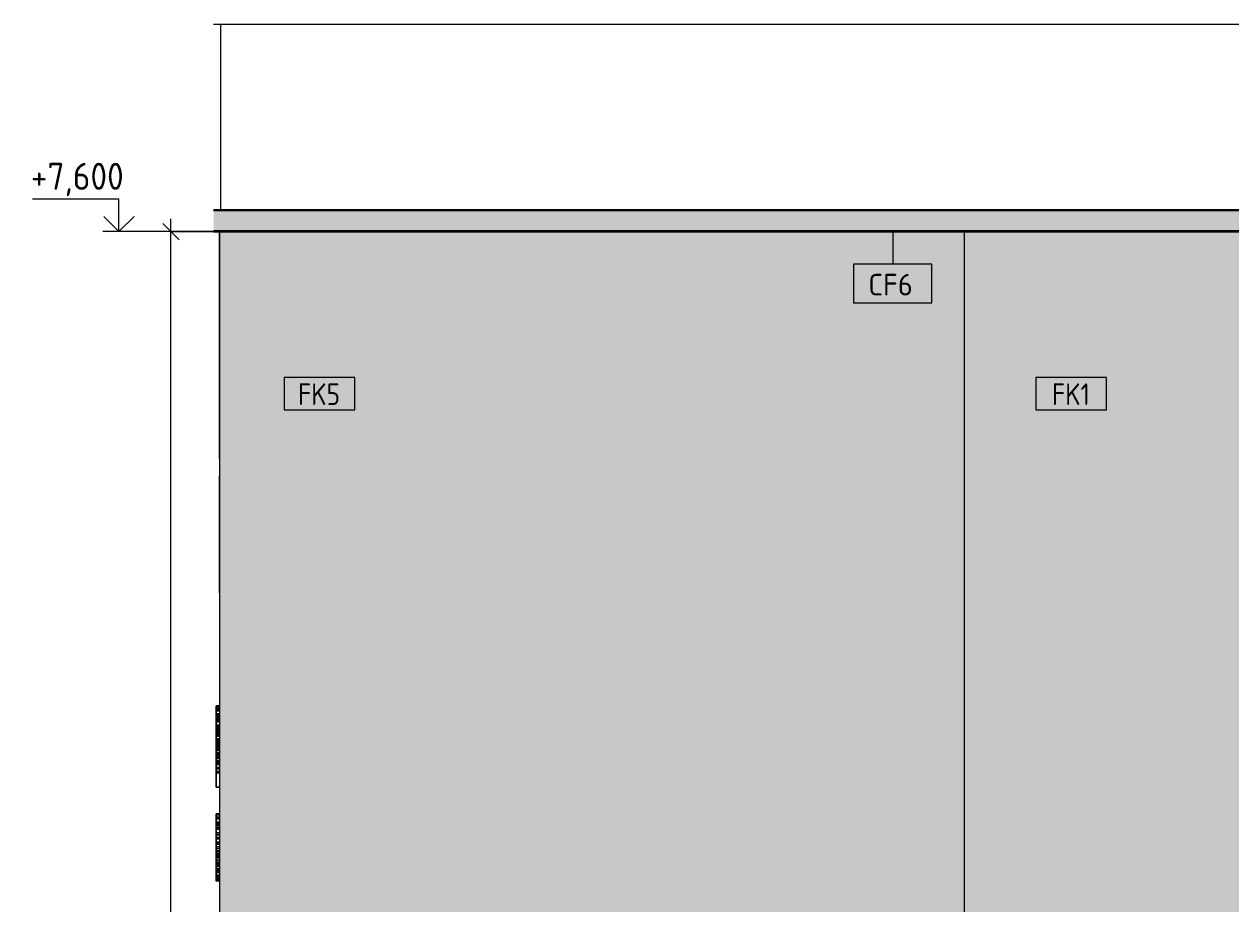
# Model space of a CAD drawing. Header units: millimetres. Extents: x 16345 to 138513, y -2470 to 23828.
# Drawn here: x 46776 to 49569, y 6043 to 8080 of the extents above; entities that cross this region are included whole.
import ezdxf

# ---------------------------------------------------------------- set-up
doc = ezdxf.new("R2010")
doc.units = ezdxf.units.MM
for name, color, linetype, lineweight in [('A-ANNO-DIMS', 7, 'Continuous', 9), ('A-ANNO-DIMS-25', 7, 'Continuous', 9), ('A-CLNG-IDEN', 7, 'Continuous', 9), ('A-FLOR', 7, 'Continuous', 9), ('A-WALL-IDEN', 7, 'Continuous', 9), ('A-WALL-PATT', 7, 'Continuous', 9), ('G-ANNO-DIMS', 7, 'Continuous', 9), ('G-ANNO-DIMS-1', 7, 'Continuous', 20), ('I-WALL', 7, 'Continuous', 9)]:
    doc.layers.add(name, color=color, linetype=linetype, lineweight=lineweight)
for name, color, linetype, lineweight, true_color in [('A-CLNG-1', 7, 'Continuous', 9, 0x787878), ('A-CLNG-FNSH-1', 7, 'Continuous', 30, 0x3c3c3c), ('I-FURN-10', 7, 'Continuous', 9, 0xe9e9e9), ('I-FURN-11', 7, 'Continuous', 9, 0xe0e0e0), ('I-FURN-12', 7, 'Continuous', 9, 0xfafafa), ('I-FURN-13', 7, 'Continuous', 9, 0xf8f8f8), ('I-FURN-14', 7, 'Continuous', 9, 0xf6f6f6), ('I-FURN-15', 7, 'Continuous', 9, 0xf3f3f3), ('I-FURN-16', 7, 'Continuous', 9, 0xefefef), ('I-FURN-2', 7, 'Continuous', 9, 0xc0c0c0), ('I-FURN-7', 7, 'Continuous', 9, 0xd3d3d3), ('I-FURN-8', 7, 'Continuous', 9, 0xfcfcfc), ('I-FURN-9', 7, 'Continuous', 9, 0xfbfbfb)]:
    doc.layers.add(name, color=color, linetype=linetype, lineweight=lineweight, true_color=true_color)
doc.styles.add('GOST Common_1', font='GOST_Common.ttf', dxfattribs={"height": 50})
doc.styles.add('GOST Common_2', font='GOST_Common.ttf', dxfattribs={"width": 0.9, "height": 50})
doc.styles.add('ISOCPEUR_1', font='isocpeur.ttf', dxfattribs={"width": 0.9, "height": 62.5})
doc.styles.add('ISOCPEUR_2', font='isocpeur.ttf', dxfattribs={"width": 0.9, "height": 50})
doc.dimstyles.new('ISO-2_0_0_9К_Средний_округл2', dxfattribs={"dimscale": 304.8, "dimtxt": 49.799059, "dimasz": 0.123031, "dimexe": 0.098425, "dimexo": 0, "dimgap": 0, "dimtad": 1, "dimdec": 0, "dimrnd": 10, "dimzin": 0, "dimdsep": 46, "dimtxsty": 'ISOCPEUR_2', "dimblk1": 'OBLIQUE', "dimblk2": 'OBLIQUE', "dimsah": 1, "dimcen": 0.09, "dimdle": 0.098425, "dimazin": 0, "dimtfac": 1, "dimtdec": 4, "dimtix": 1, "dimtmove": 0, "dimatfit": 3, "dimfxl": 1, "dimtvp": 1, "dimtolj": 1, "dimtzin": 0, "dimarcsym": 2})

# ---------------------------------------------------------------- blocks, each defined once
blk = doc.blocks.new('Надпись в вестибюле_2 - Надпись в вестибюле_2-32623903-Развертка 2_28-7')
at = {"layer": 'I-FURN-10'}
for p, q in [((-30940, 6469), (-30940, 6500.7)), ((-30940, 6500.7), (-30940, 6469)), ((-30931, 6500.7), (-30940, 6500.7)), ((-30931, 6500.7), (-30940, 6500.7)), ((-30940, 6469), (-30940, 6381.3)), ((-30940, 6381.3), (-30940, 6469)), ((-30940, 6350), (-30940, 6381.3)), ((-30940, 6381.3), (-30940, 6350)), ((-30931, 6381.3), (-30940, 6381.3)), ((-30940, 6347.6), (-30940, 6350)), ((-30940, 6350), (-30940, 6347.6)), ((-30931, 6350), (-30940, 6350)), ((-30931, 6350), (-30940, 6350)), ((-30931, 6347.6), (-30940, 6347.6)), ((-30940, 6231.8), (-30940, 6250.7)), ((-30940, 6250.7), (-30940, 6231.8)), ((-30931, 6250.7), (-30940, 6250.7)), ((-30931, 6250.7), (-30940, 6250.7)), ((-30940, 6231.8), (-30940, 6219)), ((-30940, 6219), (-30940, 6231.8)), ((-30940, 6184.8), (-30940, 6219)), ((-30940, 6219), (-30940, 6184.8)), ((-30940, 6219), (-30931, 6219)), ((-30940, 6184.8), (-30940, 6165.9)), ((-30940, 6165.9), (-30940, 6184.8)), ((-30940, 6100), (-30940, 6165.9)), ((-30940, 6165.9), (-30940, 6100)), ((-30940, 6100), (-30940, 6099.3)), ((-30940, 6100), (-30931, 6100)), ((-30931, 6100), (-30940, 6100)), ((-30940, 6099.2), (-30940, 6097.6))]:
    blk.add_line(p, q, dxfattribs=at)
at = {"layer": 'I-FURN-11'}
for p, q in [((-30940, 6503), (-30940, 6500.8)), ((-30931, 6500.8), (-30940, 6500.8)), ((-30940, 6500.7), (-30940, 6469)), ((-30940, 6469), (-30940, 6500.7)), ((-30940, 6500.7), (-30931, 6500.7)), ((-30931, 6500.7), (-30940, 6500.7)), ((-30940, 6350), (-30940, 6469)), ((-30940, 6469), (-30940, 6350)), ((-30931, 6469), (-30940, 6469)), ((-30940, 6347.6), (-30940, 6350)), ((-30940, 6350), (-30940, 6314.7)), ((-30931, 6350), (-30940, 6350)), ((-30931, 6350), (-30940, 6350)), ((-30931, 6347.6), (-30940, 6347.6)), ((-30940, 6314.7), (-30931, 6314.7)), ((-30940, 6250.7), (-30940, 6231.8)), ((-30940, 6231.8), (-30940, 6250.7)), ((-30931, 6250.7), (-30940, 6250.7)), ((-30931, 6250.7), (-30940, 6250.7)), ((-30940, 6184.8), (-30940, 6231.8)), ((-30940, 6231.8), (-30940, 6221.4)), ((-30940, 6221.4), (-30940, 6209.4)), ((-30931, 6221.4), (-30940, 6221.4)), ((-30940, 6209.4), (-30940, 6194.6)), ((-30931, 6209.4), (-30940, 6209.4)), ((-30940, 6194.6), (-30940, 6184.8)), ((-30931, 6194.6), (-30940, 6194.6)), ((-30940, 6165.9), (-30940, 6184.8)), ((-30940, 6184.8), (-30940, 6165.9)), ((-30940, 6100), (-30940, 6165.9)), ((-30940, 6165.9), (-30940, 6160.2)), ((-30940, 6160.2), (-30940, 6140.8)), ((-30931, 6160.2), (-30940, 6160.2)), ((-30940, 6140.8), (-30940, 6100)), ((-30931, 6140.8), (-30940, 6140.8)), ((-30940, 6099.3), (-30940, 6100)), ((-30940, 6100), (-30940, 6097.6)), ((-30931, 6100), (-30940, 6100)), ((-30931, 6100), (-30940, 6100)), ((-30931, 6099.3), (-30940, 6099.3)), ((-30940, 6097.6), (-30940, 6099.2)), ((-30931, 6097.6), (-30940, 6097.6))]:
    blk.add_line(p, q, dxfattribs=at)
at = {"layer": 'I-FURN-12'}
for p, q in [((-30940, 6469), (-30940, 6500.7)), ((-30940, 6500.7), (-30940, 6469)), ((-30931, 6500.7), (-30940, 6500.7)), ((-30931, 6500.7), (-30940, 6500.7)), ((-30940, 6469), (-30940, 6439.5)), ((-30940, 6439.5), (-30940, 6469)), ((-30940, 6420.6), (-30940, 6439.5)), ((-30940, 6439.5), (-30940, 6420.6)), ((-30940, 6420.6), (-30940, 6381.3)), ((-30940, 6381.3), (-30940, 6420.6)), ((-30940, 6368.8), (-30940, 6381.3)), ((-30940, 6381.3), (-30940, 6368.8)), ((-30940, 6350), (-30940, 6368.8)), ((-30940, 6368.8), (-30940, 6350)), ((-30940, 6368.8), (-30931, 6368.8)), ((-30931, 6368.8), (-30940, 6368.8)), ((-30931, 6350), (-30940, 6350)), ((-30931, 6350), (-30940, 6350)), ((-30940, 6250.7), (-30940, 6234.2)), ((-30940, 6234.2), (-30940, 6250.7)), ((-30931, 6250.7), (-30940, 6250.7)), ((-30931, 6250.7), (-30940, 6250.7)), ((-30940, 6231.8), (-30940, 6234.2)), ((-30940, 6234.2), (-30940, 6232.8)), ((-30940, 6232.8), (-30940, 6231.8)), ((-30931, 6232.8), (-30940, 6232.8)), ((-30940, 6227.2), (-30940, 6231.8)), ((-30940, 6231.8), (-30940, 6219)), ((-30940, 6219), (-30940, 6227.2)), ((-30931, 6227.2), (-30940, 6227.2)), ((-30940, 6184.8), (-30940, 6219)), ((-30940, 6219), (-30940, 6184.8)), ((-30931, 6219), (-30940, 6219)), ((-30940, 6184.8), (-30940, 6165.9)), ((-30940, 6165.9), (-30940, 6184.8)), ((-30940, 6131.3), (-30940, 6165.9)), ((-30940, 6165.9), (-30940, 6131.3)), ((-30940, 6126.8), (-30940, 6131.2)), ((-30940, 6131.2), (-30940, 6118.8)), ((-30940, 6118.8), (-30940, 6126.8)), ((-30931, 6126.8), (-30940, 6126.8)), ((-30940, 6116.5), (-30940, 6118.8)), ((-30940, 6118.8), (-30940, 6116.5)), ((-30940, 6111), (-30940, 6116.5)), ((-30940, 6116.5), (-30940, 6100)), ((-30940, 6100.9), (-30940, 6110.7)), ((-30931, 6110.7), (-30940, 6110.7)), ((-30940, 6100), (-30940, 6100.9)), ((-30931, 6100.9), (-30940, 6100.9)), ((-30940, 6100), (-30931, 6100))]:
    blk.add_line(p, q, dxfattribs=at)
at = {"layer": 'I-FURN-13'}
for p, q in [((-30940, 6500.7), (-30940, 6469)), ((-30940, 6469), (-30940, 6500.7)), ((-30931, 6500.7), (-30940, 6500.7)), ((-30931, 6500.7), (-30940, 6500.7)), ((-30940, 6469), (-30940, 6439.5)), ((-30940, 6439.5), (-30940, 6469)), ((-30940, 6439.5), (-30940, 6420.6)), ((-30940, 6420.6), (-30940, 6439.5)), ((-30940, 6420.6), (-30940, 6381.3)), ((-30940, 6381.3), (-30940, 6420.6)), ((-30940, 6381.3), (-30940, 6368.8)), ((-30940, 6368.8), (-30940, 6381.3)), ((-30940, 6350), (-30940, 6368.8)), ((-30940, 6368.8), (-30940, 6350)), ((-30931, 6368.8), (-30940, 6368.8)), ((-30931, 6368.8), (-30940, 6368.8)), ((-30940, 6350), (-30931, 6350)), ((-30931, 6350), (-30940, 6350)), ((-30940, 6234.2), (-30940, 6250.7)), ((-30940, 6250.7), (-30940, 6244)), ((-30931, 6250.7), (-30940, 6250.7)), ((-30940, 6244), (-30940, 6234.2)), ((-30931, 6244), (-30940, 6244)), ((-30940, 6232.2), (-30940, 6234.2)), ((-30940, 6234.2), (-30940, 6232.4)), ((-30931, 6234.2), (-30940, 6234.2)), ((-30940, 6232.4), (-30940, 6231.8)), ((-30931, 6232.4), (-30940, 6232.4)), ((-30940, 6231.8), (-30940, 6232.2)), ((-30931, 6232.2), (-30940, 6232.2)), ((-30940, 6231.8), (-30940, 6219)), ((-30940, 6219), (-30940, 6231.8)), ((-30940, 6184.8), (-30940, 6219)), ((-30940, 6219), (-30940, 6184.8)), ((-30940, 6165.9), (-30940, 6184.8)), ((-30940, 6184.8), (-30940, 6165.9)), ((-30940, 6131.3), (-30940, 6165.9)), ((-30940, 6165.9), (-30940, 6145.4)), ((-30940, 6145.4), (-30940, 6131.3)), ((-30940, 6145.4), (-30931, 6145.4)), ((-30940, 6118.8), (-30940, 6131.2)), ((-30940, 6131.2), (-30940, 6118.8)), ((-30940, 6116.5), (-30940, 6118.8)), ((-30940, 6118.8), (-30940, 6116.5)), ((-30940, 6100), (-30940, 6116.5)), ((-30940, 6116.5), (-30940, 6100)), ((-30931, 6100), (-30940, 6100)), ((-30931, 6100), (-30940, 6100))]:
    blk.add_line(p, q, dxfattribs=at)
at = {"layer": 'I-FURN-14'}
for p, q in [((-30940, 6500.7), (-30940, 6469)), ((-30940, 6469), (-30940, 6500.7)), ((-30931, 6500.7), (-30940, 6500.7)), ((-30931, 6500.7), (-30940, 6500.7)), ((-30940, 6439.5), (-30940, 6469)), ((-30940, 6469), (-30940, 6439.5)), ((-30940, 6439.5), (-30940, 6420.6)), ((-30940, 6420.6), (-30940, 6439.5)), ((-30940, 6381.3), (-30940, 6420.6)), ((-30940, 6420.6), (-30940, 6381.3)), ((-30940, 6381.3), (-30940, 6368.8)), ((-30940, 6368.8), (-30940, 6381.3)), ((-30940, 6350), (-30940, 6368.8)), ((-30940, 6368.8), (-30940, 6350)), ((-30931, 6350), (-30940, 6350)), ((-30931, 6350), (-30940, 6350)), ((-30940, 6250.1), (-30940, 6250.7)), ((-30940, 6250.7), (-30940, 6231.8)), ((-30931, 6250.7), (-30940, 6250.7)), ((-30940, 6241.3), (-30940, 6250.1)), ((-30931, 6250.1), (-30940, 6250.1)), ((-30940, 6231.8), (-30940, 6241.3)), ((-30931, 6241.3), (-30940, 6241.3)), ((-30940, 6219), (-30940, 6231.8)), ((-30940, 6231.8), (-30940, 6219)), ((-30940, 6184.8), (-30940, 6219)), ((-30940, 6219), (-30940, 6184.8)), ((-30940, 6165.9), (-30940, 6184.8)), ((-30940, 6184.8), (-30940, 6165.9)), ((-30940, 6155), (-30940, 6165.9)), ((-30940, 6165.9), (-30940, 6131.3)), ((-30940, 6131.3), (-30940, 6155)), ((-30931, 6155), (-30940, 6155)), ((-30940, 6118.8), (-30940, 6131.2)), ((-30940, 6131.2), (-30940, 6121.5)), ((-30940, 6121.5), (-30940, 6116.5)), ((-30931, 6121.5), (-30940, 6121.5)), ((-30940, 6116.5), (-30940, 6118.8)), ((-30931, 6118.8), (-30940, 6118.8)), ((-30940, 6100), (-30940, 6116.5)), ((-30940, 6116.5), (-30940, 6100)), ((-30931, 6116.5), (-30940, 6116.5)), ((-30931, 6100), (-30940, 6100)), ((-30931, 6100), (-30940, 6100))]:
    blk.add_line(p, q, dxfattribs=at)
at = {"layer": 'I-FURN-15'}
for p, q in [((-30940, 6469), (-30940, 6500.7)), ((-30940, 6500.7), (-30940, 6469)), ((-30931, 6500.7), (-30940, 6500.7)), ((-30931, 6500.7), (-30940, 6500.7)), ((-30940, 6469), (-30940, 6439.5)), ((-30940, 6439.5), (-30940, 6469)), ((-30940, 6420.6), (-30940, 6439.5)), ((-30940, 6439.5), (-30940, 6420.6)), ((-30940, 6439.5), (-30931, 6439.5)), ((-30931, 6439.5), (-30940, 6439.5)), ((-30940, 6381.3), (-30940, 6420.6)), ((-30940, 6420.6), (-30940, 6381.3)), ((-30931, 6420.6), (-30940, 6420.6)), ((-30931, 6420.6), (-30940, 6420.6)), ((-30940, 6350), (-30940, 6381.3)), ((-30940, 6381.3), (-30940, 6350)), ((-30931, 6350), (-30940, 6350)), ((-30931, 6350), (-30940, 6350)), ((-30940, 6250.7), (-30940, 6231.8)), ((-30940, 6231.8), (-30940, 6250.7)), ((-30931, 6250.7), (-30940, 6250.7)), ((-30931, 6250.7), (-30940, 6250.7)), ((-30940, 6219), (-30940, 6231.8)), ((-30940, 6231.8), (-30940, 6219)), ((-30931, 6231.8), (-30940, 6231.8)), ((-30931, 6231.8), (-30940, 6231.8)), ((-30940, 6184.8), (-30940, 6219)), ((-30940, 6219), (-30940, 6184.8)), ((-30940, 6165.9), (-30940, 6184.8)), ((-30940, 6184.8), (-30940, 6165.9)), ((-30940, 6131.3), (-30940, 6165.9)), ((-30940, 6165.9), (-30940, 6131.3)), ((-30940, 6120.7), (-30940, 6131.2)), ((-30940, 6131.2), (-30940, 6100)), ((-30940, 6111), (-30940, 6120.7)), ((-30931, 6120.7), (-30940, 6120.7)), ((-30940, 6103.7), (-30940, 6111)), ((-30931, 6111), (-30940, 6111)), ((-30940, 6100), (-30940, 6103.7)), ((-30931, 6103.7), (-30940, 6103.7)), ((-30931, 6100), (-30940, 6100))]:
    blk.add_line(p, q, dxfattribs=at)
at = {"layer": 'I-FURN-16'}
for p, q in [((-30940, 6500.7), (-30940, 6469)), ((-30940, 6469), (-30940, 6500.7)), ((-30931, 6500.7), (-30940, 6500.7)), ((-30931, 6500.7), (-30940, 6500.7)), ((-30940, 6381.3), (-30940, 6469)), ((-30940, 6469), (-30940, 6381.3)), ((-30940, 6350), (-30940, 6381.3)), ((-30940, 6381.3), (-30940, 6350)), ((-30940, 6350), (-30940, 6347.6)), ((-30931, 6350), (-30940, 6350)), ((-30931, 6350), (-30940, 6350)), ((-30940, 6231.8), (-30940, 6250.7)), ((-30940, 6250.7), (-30940, 6231.8)), ((-30931, 6250.7), (-30940, 6250.7)), ((-30931, 6250.7), (-30940, 6250.7)), ((-30940, 6219), (-30940, 6231.8)), ((-30940, 6231.8), (-30940, 6219)), ((-30940, 6219), (-30940, 6184.8)), ((-30940, 6184.8), (-30940, 6219)), ((-30940, 6165.9), (-30940, 6184.8)), ((-30940, 6184.8), (-30940, 6165.9)), ((-30940, 6165.9), (-30940, 6131.3)), ((-30940, 6131.3), (-30940, 6165.9)), ((-30931, 6131.3), (-30940, 6131.3)), ((-30940, 6100), (-30940, 6131.2)), ((-30940, 6131.2), (-30940, 6100)), ((-30931, 6100), (-30940, 6100)), ((-30931, 6100), (-30940, 6100))]:
    blk.add_line(p, q, dxfattribs=at)
at = {"layer": 'I-FURN-2'}
for p, q in [((-30940, 6500.7), (-30940, 6503)), ((-30931, 6503), (-30940, 6503)), ((-30940, 6481.8), (-30940, 6500.7)), ((-30931, 6500.7), (-30940, 6500.7)), ((-30940, 6437.1), (-30940, 6481.8)), ((-30940, 6481.8), (-30931, 6481.8)), ((-30940, 6418.3), (-30940, 6437.1)), ((-30931, 6437.1), (-30940, 6437.1)), ((-30940, 6368.8), (-30940, 6418.3)), ((-30931, 6418.3), (-30940, 6418.3)), ((-30940, 6350), (-30940, 6368.8)), ((-30931, 6368.8), (-30940, 6368.8)), ((-30940, 6314.7), (-30940, 6350)), ((-30931, 6350), (-30940, 6350)), ((-30931, 6314.7), (-30940, 6314.7)), ((-30940, 6250.7), (-30940, 6253)), ((-30931, 6253), (-30940, 6253)), ((-30940, 6100), (-30940, 6250.7)), ((-30931, 6250.7), (-30940, 6250.7)), ((-30940, 6099.2), (-30940, 6100)), ((-30931, 6100), (-30940, 6100)), ((-30940, 6097.6), (-30940, 6099.2)), ((-30931, 6099.2), (-30940, 6099.2)), ((-30931, 6097.6), (-30940, 6097.6))]:
    blk.add_line(p, q, dxfattribs=at)
at = {"layer": 'I-FURN-7'}
for p, q in [((-30940, 6500.7), (-30940, 6503)), ((-30940, 6503), (-30940, 6500.7)), ((-30931, 6503), (-30940, 6503)), ((-30940, 6350), (-30940, 6500.7)), ((-30940, 6500.7), (-30940, 6350)), ((-30931, 6500.7), (-30940, 6500.7)), ((-30931, 6500.7), (-30940, 6500.7)), ((-30931, 6481.8), (-30940, 6481.8)), ((-30931, 6437.1), (-30940, 6437.1)), ((-30931, 6418.3), (-30940, 6418.3)), ((-30931, 6368.8), (-30940, 6368.8)), ((-30940, 6314.7), (-30940, 6350)), ((-30940, 6350), (-30940, 6314.7)), ((-30931, 6350), (-30940, 6350)), ((-30931, 6350), (-30940, 6350)), ((-30931, 6314.7), (-30940, 6314.7)), ((-30931, 6314.7), (-30940, 6314.7)), ((-30940, 6253), (-30940, 6250.8)), ((-30931, 6250.8), (-30940, 6250.8)), ((-30940, 6231.8), (-30940, 6250.7)), ((-30931, 6250.7), (-30940, 6250.7)), ((-30940, 6250.7), (-30940, 6246.6)), ((-30931, 6250.7), (-30940, 6250.7)), ((-30940, 6246.6), (-30940, 6241)), ((-30940, 6246.6), (-30931, 6246.6)), ((-30940, 6241), (-30940, 6232.2)), ((-30931, 6241), (-30940, 6241)), ((-30940, 6232.2), (-30940, 6231.8)), ((-30931, 6232.2), (-30940, 6232.2)), ((-30940, 6230.2), (-30940, 6231.8)), ((-30940, 6231.8), (-30940, 6184.8)), ((-30931, 6231.8), (-30940, 6231.8)), ((-30931, 6231.8), (-30940, 6231.8)), ((-30940, 6225.3), (-30940, 6230.2)), ((-30931, 6230.2), (-30940, 6230.2)), ((-30940, 6217.9), (-30940, 6225.3)), ((-30931, 6225.3), (-30940, 6225.3)), ((-30940, 6208.7), (-30940, 6217.9)), ((-30931, 6217.9), (-30940, 6217.9)), ((-30940, 6196), (-30940, 6208.7)), ((-30931, 6208.7), (-30940, 6208.7)), ((-30940, 6187.4), (-30940, 6196)), ((-30931, 6196), (-30940, 6196)), ((-30940, 6184.8), (-30940, 6187.4)), ((-30931, 6187.4), (-30940, 6187.4)), ((-30940, 6165.9), (-30940, 6184.8)), ((-30940, 6184.8), (-30940, 6182.3)), ((-30940, 6184.8), (-30931, 6184.8)), ((-30931, 6184.8), (-30940, 6184.8)), ((-30940, 6182.3), (-30940, 6173.3)), ((-30931, 6182.3), (-30940, 6182.3)), ((-30940, 6173.3), (-30940, 6168.3)), ((-30931, 6173.3), (-30940, 6173.3)), ((-30940, 6168.3), (-30940, 6165.9)), ((-30931, 6168.3), (-30940, 6168.3)), ((-30940, 6165.3), (-30940, 6165.9)), ((-30940, 6165.9), (-30940, 6100)), ((-30931, 6165.9), (-30940, 6165.9)), ((-30931, 6165.9), (-30940, 6165.9)), ((-30940, 6161.7), (-30940, 6165.3)), ((-30931, 6165.3), (-30940, 6165.3)), ((-30940, 6151.9), (-30940, 6161.7)), ((-30931, 6161.7), (-30940, 6161.7)), ((-30940, 6131.2), (-30940, 6151.9)), ((-30931, 6151.9), (-30940, 6151.9)), ((-30940, 6100), (-30940, 6131.2)), ((-30931, 6131.2), (-30940, 6131.2)), ((-30940, 6097.6), (-30940, 6100)), ((-30940, 6100), (-30940, 6097.6)), ((-30931, 6100), (-30940, 6100)), ((-30931, 6100), (-30940, 6100)), ((-30931, 6097.6), (-30940, 6097.6))]:
    blk.add_line(p, q, dxfattribs=at)
at = {"layer": 'I-FURN-8'}
for p, q in [((-30940, 6500.7), (-30940, 6481.8)), ((-30940, 6481.8), (-30940, 6500.7)), ((-30931, 6500.7), (-30940, 6500.7)), ((-30931, 6500.7), (-30940, 6500.7)), ((-30931, 6500.7), (-30940, 6500.7)), ((-30940, 6500.7), (-30931, 6500.7)), ((-30940, 6500.7), (-30940, 6481.8)), ((-30940, 6481.8), (-30940, 6500.7)), ((-30940, 6500.7), (-30940, 6481.8)), ((-30940, 6500.7), (-30931, 6500.7)), ((-30931, 6500.7), (-30940, 6500.7)), ((-30931, 6500.7), (-30940, 6500.7)), ((-30931, 6500.7), (-30940, 6500.7)), ((-30931, 6500.7), (-30940, 6500.7)), ((-30940, 6500.1), (-30940, 6500.6)), ((-30940, 6500.6), (-30940, 6494)), ((-30940, 6484.2), (-30940, 6500.6)), ((-30940, 6500.6), (-30940, 6484.2)), ((-30940, 6500.6), (-30940, 6484.2)), ((-30940, 6484.2), (-30940, 6500.6)), ((-30940, 6493.1), (-30940, 6500.6)), ((-30940, 6500.6), (-30940, 6497.8)), ((-30931, 6500.6), (-30940, 6500.6)), ((-30940, 6491.3), (-30940, 6500.1)), ((-30931, 6500.1), (-30940, 6500.1)), ((-30940, 6497.8), (-30940, 6484.2)), ((-30931, 6497.8), (-30940, 6497.8)), ((-30940, 6494), (-30940, 6484.2)), ((-30931, 6494), (-30940, 6494)), ((-30940, 6481.8), (-30940, 6493.1)), ((-30931, 6493.1), (-30940, 6493.1)), ((-30940, 6484.2), (-30940, 6491.3)), ((-30931, 6491.3), (-30940, 6491.3)), ((-30940, 6482.2), (-30940, 6484.2)), ((-30940, 6484.2), (-30940, 6482.4)), ((-30940, 6481.8), (-30940, 6484.2)), ((-30940, 6484.2), (-30940, 6482.8)), ((-30940, 6481.8), (-30940, 6484.2)), ((-30940, 6484.2), (-30940, 6481.8)), ((-30940, 6484.2), (-30940, 6481.8)), ((-30940, 6481.8), (-30940, 6484.2)), ((-30940, 6481.8), (-30940, 6484.2)), ((-30940, 6484.2), (-30940, 6482.4)), ((-30940, 6484.2), (-30940, 6481.9)), ((-30931, 6484.2), (-30940, 6484.2)), ((-30931, 6484.2), (-30940, 6484.2)), ((-30940, 6482.8), (-30940, 6481.8)), ((-30931, 6482.8), (-30940, 6482.8)), ((-30940, 6482.4), (-30940, 6481.8)), ((-30940, 6482.4), (-30940, 6481.8)), ((-30931, 6482.4), (-30940, 6482.4)), ((-30931, 6482.4), (-30940, 6482.4)), ((-30940, 6481.8), (-30940, 6482.2)), ((-30931, 6482.2), (-30940, 6482.2)), ((-30931, 6481.9), (-30940, 6481.9)), ((-30940, 6476.1), (-30940, 6481.8)), ((-30940, 6481.8), (-30940, 6477.2)), ((-30940, 6477.2), (-30940, 6481.8)), ((-30940, 6481.8), (-30940, 6469)), ((-30940, 6469), (-30940, 6481.8)), ((-30940, 6481.8), (-30940, 6469)), ((-30940, 6481.8), (-30940, 6469)), ((-30940, 6469), (-30940, 6481.8)), ((-30940, 6480.7), (-30940, 6481.8)), ((-30940, 6481.8), (-30940, 6476.9)), ((-30940, 6481.2), (-30940, 6481.8)), ((-30940, 6481.8), (-30940, 6470.3)), ((-30940, 6481.8), (-30940, 6469)), ((-30940, 6474.3), (-30940, 6481.8)), ((-30940, 6481.8), (-30940, 6478.9)), ((-30940, 6469), (-30940, 6481.8)), ((-30931, 6481.8), (-30940, 6481.8)), ((-30931, 6481.8), (-30940, 6481.8)), ((-30931, 6481.8), (-30940, 6481.8)), ((-30931, 6481.8), (-30940, 6481.8)), ((-30940, 6481.8), (-30931, 6481.8)), ((-30931, 6481.8), (-30940, 6481.8)), ((-30940, 6469), (-30940, 6481.8)), ((-30940, 6481.8), (-30940, 6469)), ((-30940, 6469), (-30940, 6481.8)), ((-30940, 6481.8), (-30940, 6469)), ((-30940, 6481.8), (-30940, 6471.4)), ((-30931, 6481.8), (-30940, 6481.8)), ((-30931, 6481.8), (-30940, 6481.8)), ((-30940, 6469), (-30940, 6481.2)), ((-30931, 6481.2), (-30940, 6481.2)), ((-30940, 6470.1), (-30940, 6480.7)), ((-30931, 6480.7), (-30940, 6480.7)), ((-30940, 6478.9), (-30940, 6469)), ((-30931, 6478.9), (-30940, 6478.9)), ((-30940, 6469), (-30940, 6477.2)), ((-30931, 6477.2), (-30940, 6477.2)), ((-30940, 6476.9), (-30940, 6469)), ((-30940, 6476.9), (-30940, 6469)), ((-30931, 6476.9), (-30940, 6476.9)), ((-30931, 6476.9), (-30940, 6476.9)), ((-30940, 6469), (-30940, 6476.1)), ((-30931, 6476.1), (-30940, 6476.1)), ((-30940, 6469), (-30940, 6474.3)), ((-30931, 6474.3), (-30940, 6474.3)), ((-30940, 6471.4), (-30940, 6469)), ((-30931, 6471.4), (-30940, 6471.4)), ((-30931, 6470.3), (-30940, 6470.3)), ((-30940, 6469), (-30940, 6470.1)), ((-30940, 6470.1), (-30940, 6469)), ((-30931, 6470.1), (-30940, 6470.1)), ((-30940, 6466.7), (-30940, 6469)), ((-30940, 6469), (-30940, 6467.5)), ((-30940, 6458.3), (-30940, 6469)), ((-30940, 6469), (-30940, 6467.4)), ((-30940, 6439.5), (-30940, 6469)), ((-30940, 6469), (-30940, 6439.5)), ((-30940, 6469), (-30940, 6439.5)), ((-30940, 6439.5), (-30940, 6469)), ((-30940, 6451.4), (-30940, 6469)), ((-30940, 6469), (-30940, 6468.1)), ((-30940, 6465.4), (-30940, 6469)), ((-30940, 6469), (-30940, 6456.7)), ((-30940, 6469), (-30940, 6439.5)), ((-30940, 6439.5), (-30940, 6469)), ((-30940, 6469), (-30940, 6439.5)), ((-30940, 6439.5), (-30940, 6469)), ((-30940, 6439.5), (-30940, 6469)), ((-30940, 6469), (-30940, 6439.5)), ((-30940, 6439.5), (-30940, 6469)), ((-30940, 6469), (-30940, 6439.5)), ((-30940, 6467.9), (-30940, 6469)), ((-30940, 6469), (-30940, 6439.5)), ((-30940, 6469), (-30940, 6459.4)), ((-30931, 6468.1), (-30940, 6468.1)), ((-30940, 6467.9), (-30940, 6456.3)), ((-30940, 6458.7), (-30940, 6467.9)), ((-30931, 6467.9), (-30940, 6467.9)), ((-30940, 6467.5), (-30940, 6453.8)), ((-30931, 6467.5), (-30940, 6467.5)), ((-30940, 6467.4), (-30940, 6453.8)), ((-30931, 6467.4), (-30940, 6467.4)), ((-30940, 6454.5), (-30940, 6466.7)), ((-30931, 6466.7), (-30940, 6466.7)), ((-30940, 6446.4), (-30940, 6465.4)), ((-30931, 6465.4), (-30940, 6465.4)), ((-30940, 6459.4), (-30940, 6444.6)), ((-30940, 6459.4), (-30931, 6459.4)), ((-30940, 6446), (-30940, 6458.7)), ((-30931, 6458.7), (-30940, 6458.7)), ((-30940, 6453.8), (-30940, 6458.3)), ((-30931, 6458.3), (-30940, 6458.3)), ((-30940, 6456.7), (-30940, 6439.5)), ((-30931, 6456.7), (-30940, 6456.7)), ((-30940, 6456.3), (-30940, 6441.9)), ((-30931, 6456.3), (-30940, 6456.3)), ((-30940, 6453.8), (-30940, 6454.5)), ((-30931, 6454.5), (-30940, 6454.5)), ((-30940, 6439.5), (-30940, 6453.8)), ((-30940, 6453.8), (-30940, 6448.5)), ((-30931, 6453.8), (-30940, 6453.8)), ((-30940, 6439.5), (-30940, 6451.4)), ((-30931, 6451.4), (-30940, 6451.4)), ((-30940, 6448.5), (-30940, 6439.5)), ((-30931, 6448.5), (-30940, 6448.5)), ((-30940, 6439.5), (-30940, 6446.4)), ((-30931, 6446.4), (-30940, 6446.4)), ((-30940, 6439.5), (-30940, 6446)), ((-30931, 6446), (-30940, 6446)), ((-30940, 6444.6), (-30940, 6439.5)), ((-30931, 6444.6), (-30940, 6444.6)), ((-30940, 6441.9), (-30940, 6439.5)), ((-30931, 6441.9), (-30940, 6441.9)), ((-30940, 6434.8), (-30940, 6439.5)), ((-30940, 6439.5), (-30940, 6434.8)), ((-30940, 6437.1), (-30940, 6439.5)), ((-30940, 6439.5), (-30940, 6434.8)), ((-30940, 6439.5), (-30940, 6434.8)), ((-30940, 6434.8), (-30940, 6439.5)), ((-30940, 6434.8), (-30940, 6439.5)), ((-30940, 6439.5), (-30940, 6434.8)), ((-30940, 6434.8), (-30940, 6439.5)), ((-30940, 6439.5), (-30940, 6434.8)), ((-30940, 6439.5), (-30940, 6434.8)), ((-30940, 6434.8), (-30940, 6439.5)), ((-30940, 6439.5), (-30940, 6434.8)), ((-30940, 6434.8), (-30940, 6439.5)), ((-30940, 6434.8), (-30940, 6439.5)), ((-30940, 6439.5), (-30940, 6434.8)), ((-30940, 6439.5), (-30940, 6434.8)), ((-30931, 6439.5), (-30940, 6439.5)), ((-30931, 6439.5), (-30940, 6439.5)), ((-30940, 6434.8), (-30940, 6437.1)), ((-30931, 6437.1), (-30940, 6437.1)), ((-30931, 6437.1), (-30940, 6437.1)), ((-30940, 6426.5), (-30940, 6434.8)), ((-30940, 6434.8), (-30940, 6426.5)), ((-30940, 6420.6), (-30940, 6434.8)), ((-30940, 6434.8), (-30940, 6420.6)), ((-30940, 6434.8), (-30940, 6420.6)), ((-30940, 6420.6), (-30940, 6434.8)), ((-30940, 6423.2), (-30940, 6434.8)), ((-30940, 6434.8), (-30940, 6425.2)), ((-30940, 6425.1), (-30940, 6434.8)), ((-30940, 6434.8), (-30940, 6423.4)), ((-30940, 6434.8), (-30940, 6420.6)), ((-30940, 6422.7), (-30940, 6434.8)), ((-30940, 6434.8), (-30940, 6420.6)), ((-30940, 6420.6), (-30940, 6434.8)), ((-30940, 6434.8), (-30940, 6420.6)), ((-30940, 6420.6), (-30940, 6426.5)), ((-30940, 6426.5), (-30940, 6420.6)), ((-30931, 6426.5), (-30940, 6426.5)), ((-30931, 6426.5), (-30940, 6426.5)), ((-30931, 6425.2), (-30940, 6425.2)), ((-30940, 6425.1), (-30940, 6420.6)), ((-30940, 6420.6), (-30940, 6425.1)), ((-30931, 6425.1), (-30940, 6425.1)), ((-30931, 6423.4), (-30940, 6423.4)), ((-30940, 6420.6), (-30940, 6423.2)), ((-30940, 6423.2), (-30940, 6420.6)), ((-30940, 6423.2), (-30931, 6423.2)), ((-30940, 6420.6), (-30940, 6422.7)), ((-30931, 6422.7), (-30940, 6422.7)), ((-30940, 6415.9), (-30940, 6420.6)), ((-30940, 6420.6), (-30940, 6415.9)), ((-30940, 6418.3), (-30940, 6420.6)), ((-30940, 6420.6), (-30940, 6415.9)), ((-30940, 6420.6), (-30940, 6415.9)), ((-30940, 6415.9), (-30940, 6420.6)), ((-30940, 6420.6), (-30940, 6415.9)), ((-30940, 6415.9), (-30940, 6420.6)), ((-30940, 6420.6), (-30940, 6415.9)), ((-30940, 6415.9), (-30940, 6420.6)), ((-30940, 6420.6), (-30940, 6415.9)), ((-30940, 6415.9), (-30940, 6420.6)), ((-30940, 6420.6), (-30940, 6415.9)), ((-30940, 6415.9), (-30940, 6420.6)), ((-30940, 6415.9), (-30940, 6420.6)), ((-30940, 6420.6), (-30940, 6415.9)), ((-30940, 6415.9), (-30940, 6420.6)), ((-30940, 6420.6), (-30940, 6415.9)), ((-30940, 6420.6), (-30940, 6418.3)), ((-30931, 6420.6), (-30940, 6420.6)), ((-30931, 6420.6), (-30940, 6420.6)), ((-30940, 6415.9), (-30940, 6418.3)), ((-30931, 6418.3), (-30940, 6418.3)), ((-30931, 6418.3), (-30940, 6418.3)), ((-30940, 6418.3), (-30940, 6415.9)), ((-30931, 6418.3), (-30940, 6418.3)), ((-30940, 6409.1), (-30940, 6415.9)), ((-30940, 6415.9), (-30940, 6405.7)), ((-30940, 6381.3), (-30940, 6415.9)), ((-30940, 6415.9), (-30940, 6381.3)), ((-30940, 6415.9), (-30940, 6381.3)), ((-30940, 6381.3), (-30940, 6415.9)), ((-30940, 6415.9), (-30940, 6400.3)), ((-30940, 6399.6), (-30940, 6415.9)), ((-30940, 6415.9), (-30940, 6404.1)), ((-30940, 6403.4), (-30940, 6415.9)), ((-30940, 6415.9), (-30940, 6381.3)), ((-30940, 6392.8), (-30940, 6415.9)), ((-30940, 6415.9), (-30940, 6410)), ((-30940, 6381.3), (-30940, 6415.9)), ((-30940, 6381.3), (-30940, 6415.9)), ((-30940, 6415.9), (-30940, 6381.3)), ((-30940, 6381.3), (-30940, 6415.9)), ((-30940, 6415.9), (-30940, 6381.3)), ((-30940, 6415.9), (-30940, 6410.2)), ((-30940, 6415.3), (-30940, 6415.9)), ((-30940, 6415.9), (-30940, 6381.3)), ((-30931, 6415.9), (-30940, 6415.9)), ((-30931, 6415.9), (-30940, 6415.9)), ((-30940, 6411.7), (-30940, 6415.3)), ((-30931, 6415.3), (-30940, 6415.3)), ((-30940, 6401.9), (-30940, 6411.7)), ((-30931, 6411.7), (-30940, 6411.7)), ((-30940, 6410.2), (-30940, 6390.8)), ((-30931, 6410.2), (-30940, 6410.2)), ((-30940, 6410), (-30940, 6385.9)), ((-30931, 6410), (-30940, 6410)), ((-30940, 6403.6), (-30940, 6409.1)), ((-30931, 6409.1), (-30940, 6409.1)), ((-30940, 6405.7), (-30940, 6403.6)), ((-30931, 6405.7), (-30940, 6405.7)), ((-30940, 6404.1), (-30940, 6385.9)), ((-30940, 6404.1), (-30931, 6404.1)), ((-30940, 6403.6), (-30931, 6403.6)), ((-30940, 6403.4), (-30940, 6387.4)), ((-30940, 6394.1), (-30940, 6403.4)), ((-30940, 6403.4), (-30940, 6386.2)), ((-30940, 6398.7), (-30940, 6403.4)), ((-30940, 6384.2), (-30940, 6403.4)), ((-30931, 6403.4), (-30940, 6403.4)), ((-30940, 6381.3), (-30940, 6401.9)), ((-30931, 6401.9), (-30940, 6401.9)), ((-30940, 6400.3), (-30940, 6381.8)), ((-30931, 6400.3), (-30940, 6400.3)), ((-30940, 6381.6), (-30940, 6399.6)), ((-30931, 6399.6), (-30940, 6399.6)), ((-30940, 6381.3), (-30940, 6398.7)), ((-30931, 6398.7), (-30940, 6398.7)), ((-30940, 6382), (-30940, 6394.1)), ((-30931, 6394.1), (-30940, 6394.1)), ((-30940, 6381.3), (-30940, 6392.8)), ((-30931, 6392.8), (-30940, 6392.8)), ((-30940, 6390.8), (-30940, 6381.3)), ((-30931, 6390.8), (-30940, 6390.8)), ((-30940, 6387.4), (-30940, 6381.3)), ((-30931, 6387.4), (-30940, 6387.4)), ((-30940, 6386.2), (-30940, 6381.3)), ((-30931, 6386.2), (-30940, 6386.2)), ((-30940, 6385.9), (-30940, 6381.3)), ((-30940, 6385.9), (-30940, 6381.3)), ((-30931, 6385.9), (-30940, 6385.9)), ((-30931, 6385.9), (-30940, 6385.9)), ((-30940, 6381.3), (-30940, 6384.2)), ((-30931, 6384.2), (-30940, 6384.2)), ((-30940, 6381.3), (-30940, 6382)), ((-30931, 6382), (-30940, 6382)), ((-30940, 6381.8), (-30940, 6381.3)), ((-30931, 6381.8), (-30940, 6381.8)), ((-30940, 6381.3), (-30940, 6381.6)), ((-30931, 6381.6), (-30940, 6381.6)), ((-30940, 6381.2), (-30940, 6375.8)), ((-30940, 6373.3), (-30940, 6381.2)), ((-30940, 6381.2), (-30940, 6369.7)), ((-30940, 6376.8), (-30940, 6381.2)), ((-30940, 6368.8), (-30940, 6381.2)), ((-30940, 6381.2), (-30940, 6368.8)), ((-30940, 6381.2), (-30940, 6368.8)), ((-30940, 6368.8), (-30940, 6381.2)), ((-30940, 6381.2), (-30940, 6370.3)), ((-30940, 6370.3), (-30940, 6381.2)), ((-30940, 6381.2), (-30940, 6370.3)), ((-30940, 6368.8), (-30940, 6381.2)), ((-30940, 6381.2), (-30940, 6368.8)), ((-30940, 6368.8), (-30940, 6381.2)), ((-30940, 6381.2), (-30940, 6368.8)), ((-30940, 6368.8), (-30940, 6381.2)), ((-30940, 6368.8), (-30940, 6381.2)), ((-30940, 6381.2), (-30940, 6368.8)), ((-30940, 6368.8), (-30940, 6381.2)), ((-30940, 6381.2), (-30940, 6368.8)), ((-30940, 6381.2), (-30940, 6368.8)), ((-30940, 6368.8), (-30940, 6376.8)), ((-30931, 6376.8), (-30940, 6376.8)), ((-30940, 6375.8), (-30940, 6368.8)), ((-30931, 6375.8), (-30940, 6375.8)), ((-30940, 6368.8), (-30940, 6373.3)), ((-30931, 6373.3), (-30940, 6373.3)), ((-30940, 6370.3), (-30940, 6368.8)), ((-30940, 6368.8), (-30940, 6370.3)), ((-30931, 6370.3), (-30940, 6370.3)), ((-30931, 6370.3), (-30940, 6370.3)), ((-30940, 6370), (-30940, 6368.8)), ((-30931, 6370), (-30940, 6370)), ((-30940, 6369.7), (-30940, 6368.8)), ((-30931, 6369.7), (-30940, 6369.7)), ((-30940, 6368.8), (-30940, 6366.5)), ((-30940, 6368.4), (-30940, 6368.8)), ((-30940, 6368.8), (-30940, 6368.4)), ((-30940, 6366.5), (-30940, 6368.8)), ((-30940, 6366.5), (-30940, 6368.8)), ((-30940, 6368.8), (-30940, 6366.5)), ((-30940, 6368.8), (-30940, 6366.5)), ((-30940, 6366.5), (-30940, 6368.8)), ((-30940, 6368.8), (-30940, 6366.5)), ((-30940, 6366.5), (-30940, 6368.8)), ((-30940, 6368.8), (-30940, 6366.5)), ((-30940, 6368.4), (-30940, 6368.8)), ((-30940, 6368.8), (-30940, 6350)), ((-30940, 6350), (-30940, 6368.8)), ((-30931, 6368.8), (-30940, 6368.8)), ((-30931, 6368.8), (-30940, 6368.8)), ((-30931, 6368.8), (-30940, 6368.8)), ((-30931, 6368.8), (-30940, 6368.8)), ((-30931, 6368.8), (-30940, 6368.8)), ((-30940, 6368.8), (-30940, 6350)), ((-30931, 6368.8), (-30940, 6368.8)), ((-30931, 6368.8), (-30940, 6368.8)), ((-30931, 6368.8), (-30940, 6368.8)), ((-30931, 6368.8), (-30940, 6368.8)), ((-30940, 6356.9), (-30940, 6368.4)), ((-30931, 6368.4), (-30940, 6368.4)), ((-30940, 6366.5), (-30940, 6368.2)), ((-30940, 6368.2), (-30940, 6366.5)), ((-30931, 6368.2), (-30940, 6368.2)), ((-30940, 6366.5), (-30940, 6357.5)), ((-30940, 6360.7), (-30940, 6366.5)), ((-30940, 6350), (-30940, 6366.5)), ((-30940, 6366.5), (-30940, 6350)), ((-30940, 6366.5), (-30940, 6350)), ((-30940, 6350), (-30940, 6366.5)), ((-30940, 6366.5), (-30940, 6357.9)), ((-30931, 6366.5), (-30940, 6366.5)), ((-30931, 6366.5), (-30940, 6366.5)), ((-30940, 6350.9), (-30940, 6360.7)), ((-30931, 6360.7), (-30940, 6360.7)), ((-30940, 6357.9), (-30940, 6350.2)), ((-30931, 6357.9), (-30940, 6357.9)), ((-30940, 6357.5), (-30940, 6350.1)), ((-30931, 6357.5), (-30940, 6357.5)), ((-30940, 6350), (-30940, 6356.9)), ((-30931, 6356.9), (-30940, 6356.9)), ((-30940, 6350), (-30940, 6350.9)), ((-30931, 6350.9), (-30940, 6350.9)), ((-30931, 6350.2), (-30940, 6350.2)), ((-30931, 6350.1), (-30940, 6350.1)), ((-30940, 6350), (-30931, 6350)), ((-30940, 6350), (-30931, 6350)), ((-30931, 6350), (-30940, 6350)), ((-30931, 6350), (-30940, 6350)), ((-30931, 6350), (-30940, 6350)), ((-30931, 6350), (-30940, 6350)), ((-30931, 6350), (-30940, 6350)), ((-30931, 6350), (-30940, 6350)), ((-30940, 6234.2), (-30940, 6231.8)), ((-30940, 6231.8), (-30940, 6219)), ((-30940, 6219), (-30940, 6231.8)), ((-30940, 6231.8), (-30940, 6219)), ((-30940, 6219), (-30940, 6231.8)), ((-30940, 6231.8), (-30940, 6219)), ((-30940, 6219), (-30940, 6203.8)), ((-30940, 6203.8), (-30940, 6219)), ((-30940, 6219), (-30940, 6203.8)), ((-30940, 6203.8), (-30940, 6219)), ((-30940, 6216.7), (-30940, 6219)), ((-30940, 6219), (-30940, 6217.5)), ((-30940, 6208.3), (-30940, 6219)), ((-30940, 6219), (-30940, 6217.4)), ((-30940, 6219), (-30940, 6184.8)), ((-30940, 6217.5), (-30940, 6203.8)), ((-30931, 6217.5), (-30940, 6217.5)), ((-30940, 6217.4), (-30940, 6203.8)), ((-30931, 6217.4), (-30940, 6217.4)), ((-30940, 6204.5), (-30940, 6216.7)), ((-30931, 6216.7), (-30940, 6216.7)), ((-30940, 6203.8), (-30940, 6208.3)), ((-30931, 6208.3), (-30940, 6208.3)), ((-30940, 6203.8), (-30940, 6204.5)), ((-30931, 6204.5), (-30940, 6204.5)), ((-30940, 6203.8), (-30940, 6184.8)), ((-30940, 6184.8), (-30940, 6203.8)), ((-30940, 6203.8), (-30940, 6184.8)), ((-30940, 6184.8), (-30940, 6203.8)), ((-30940, 6184.8), (-30940, 6203.8)), ((-30940, 6203.8), (-30940, 6198.5)), ((-30931, 6203.8), (-30940, 6203.8)), ((-30940, 6198.5), (-30940, 6184.8)), ((-30931, 6198.5), (-30940, 6198.5)), ((-30940, 6184.8), (-30940, 6165.9)), ((-30940, 6165.9), (-30940, 6184.8)), ((-30940, 6184.8), (-30940, 6165.9)), ((-30940, 6165.9), (-30940, 6184.8)), ((-30940, 6184.8), (-30940, 6176.5)), ((-30940, 6176.5), (-30940, 6165.9)), ((-30931, 6176.5), (-30940, 6176.5)), ((-30940, 6165.9), (-30940, 6161.7)), ((-30940, 6153.6), (-30940, 6165.9)), ((-30940, 6165.9), (-30940, 6161.7)), ((-30940, 6161.7), (-30940, 6165.9)), ((-30940, 6159.1), (-30940, 6165.9)), ((-30940, 6165.9), (-30940, 6155.7)), ((-30940, 6165.9), (-30940, 6131.3)), ((-30940, 6161.4), (-30940, 6153.6)), ((-30931, 6161.4), (-30940, 6161.4)), ((-30940, 6153.6), (-30940, 6159.1)), ((-30931, 6159.1), (-30940, 6159.1)), ((-30940, 6155.7), (-30940, 6153.6)), ((-30931, 6155.7), (-30940, 6155.7)), ((-30940, 6153.6), (-30940, 6139.8)), ((-30940, 6133.3), (-30940, 6153.6)), ((-30940, 6153.6), (-30940, 6137.4)), ((-30940, 6144.1), (-30940, 6153.6)), ((-30940, 6153.6), (-30940, 6136.2)), ((-30940, 6148.7), (-30940, 6153.6)), ((-30940, 6153.6), (-30931, 6153.6)), ((-30940, 6131.3), (-30940, 6148.7)), ((-30931, 6148.7), (-30940, 6148.7)), ((-30940, 6132), (-30940, 6144.1)), ((-30931, 6144.1), (-30940, 6144.1)), ((-30940, 6139.8), (-30940, 6131.3)), ((-30931, 6139.8), (-30940, 6139.8)), ((-30940, 6137.4), (-30940, 6131.3)), ((-30931, 6137.4), (-30940, 6137.4)), ((-30940, 6136.2), (-30940, 6131.3)), ((-30931, 6136.2), (-30940, 6136.2)), ((-30940, 6131.3), (-30940, 6133.3)), ((-30931, 6133.3), (-30940, 6133.3)), ((-30940, 6131.3), (-30940, 6132)), ((-30931, 6132), (-30940, 6132)), ((-30940, 6131.2), (-30940, 6120.7)), ((-30940, 6118.8), (-30940, 6131.2)), ((-30940, 6131.2), (-30940, 6119.7)), ((-30940, 6120.7), (-30940, 6118.8)), ((-30931, 6120.7), (-30940, 6120.7)), ((-30940, 6119.7), (-30940, 6118.8)), ((-30931, 6119.7), (-30940, 6119.7)), ((-30940, 6118.8), (-30940, 6116.5)), ((-30940, 6116.5), (-30940, 6118.8)), ((-30940, 6118.8), (-30940, 6116.5)), ((-30940, 6118.2), (-30940, 6118.8)), ((-30940, 6118.8), (-30940, 6116.5)), ((-30931, 6118.8), (-30940, 6118.8)), ((-30940, 6116.5), (-30940, 6118.2)), ((-30931, 6118.2), (-30940, 6118.2)), ((-30940, 6116.5), (-30940, 6111)), ((-30931, 6116.5), (-30940, 6116.5)), ((-30931, 6116.5), (-30940, 6116.5)), ((-30931, 6116.5), (-30940, 6116.5)), ((-30940, 6110.7), (-30940, 6100)), ((-30931, 6100), (-30940, 6100))]:
    blk.add_line(p, q, dxfattribs=at)
at = {"layer": 'I-FURN-9'}
for p, q in [((-30940, 6481.8), (-30940, 6500.7)), ((-30940, 6500.7), (-30940, 6496.6)), ((-30931, 6500.7), (-30940, 6500.7)), ((-30931, 6500.7), (-30940, 6500.7)), ((-30940, 6496.6), (-30940, 6491)), ((-30931, 6496.6), (-30940, 6496.6)), ((-30940, 6491), (-30940, 6482.2)), ((-30931, 6491), (-30940, 6491)), ((-30940, 6482.2), (-30940, 6481.8)), ((-30931, 6482.2), (-30940, 6482.2)), ((-30940, 6480.2), (-30940, 6481.8)), ((-30940, 6481.8), (-30940, 6469)), ((-30940, 6475.3), (-30940, 6480.2)), ((-30931, 6480.2), (-30940, 6480.2)), ((-30940, 6469), (-30940, 6475.3)), ((-30931, 6475.3), (-30940, 6475.3)), ((-30940, 6439.5), (-30940, 6469)), ((-30940, 6469), (-30940, 6439.5)), ((-30940, 6437.4), (-30940, 6439.5)), ((-30940, 6439.5), (-30940, 6434.8)), ((-30940, 6434.8), (-30940, 6437.4)), ((-30931, 6437.4), (-30940, 6437.4)), ((-30940, 6420.6), (-30940, 6434.8)), ((-30940, 6434.8), (-30940, 6432.3)), ((-30940, 6434.8), (-30931, 6434.8)), ((-30931, 6434.8), (-30940, 6434.8)), ((-30940, 6432.3), (-30940, 6423.3)), ((-30931, 6432.3), (-30940, 6432.3)), ((-30940, 6423.3), (-30940, 6420.6)), ((-30931, 6423.3), (-30940, 6423.3)), ((-30940, 6381.3), (-30940, 6420.6)), ((-30940, 6420.6), (-30940, 6381.3)), ((-30940, 6381.3), (-30940, 6368.8)), ((-30940, 6368.8), (-30940, 6381.2)), ((-30931, 6381.2), (-30940, 6381.2)), ((-30940, 6350), (-30940, 6368.8)), ((-30940, 6368.8), (-30940, 6350)), ((-30931, 6350), (-30940, 6350)), ((-30931, 6350), (-30940, 6350)), ((-30940, 6250.7), (-30940, 6234.2)), ((-30940, 6250.7), (-30931, 6250.7)), ((-30940, 6234.2), (-30940, 6231.8)), ((-30940, 6231.8), (-30940, 6234.2)), ((-30940, 6226.1), (-30940, 6231.8)), ((-30940, 6231.8), (-30940, 6227.2)), ((-30940, 6226.9), (-30940, 6219)), ((-30931, 6226.9), (-30940, 6226.9)), ((-30940, 6219), (-30940, 6226.1)), ((-30931, 6226.1), (-30940, 6226.1)), ((-30940, 6219), (-30940, 6184.8)), ((-30940, 6184.8), (-30940, 6219)), ((-30940, 6176.5), (-30940, 6184.8)), ((-30940, 6184.8), (-30940, 6165.9)), ((-30940, 6165.9), (-30940, 6176.5)), ((-30931, 6176.5), (-30940, 6176.5)), ((-30940, 6165.9), (-30940, 6131.3)), ((-30940, 6131.3), (-30940, 6165.9)), ((-30931, 6131.3), (-30940, 6131.3)), ((-30940, 6131.2), (-30940, 6125.8)), ((-30940, 6123.3), (-30940, 6131.2)), ((-30940, 6125.8), (-30940, 6118.8)), ((-30931, 6125.8), (-30940, 6125.8)), ((-30940, 6118.8), (-30940, 6123.3)), ((-30931, 6123.3), (-30940, 6123.3)), ((-30940, 6116.5), (-30940, 6118.8)), ((-30940, 6118.8), (-30940, 6116.5)), ((-30940, 6111), (-30940, 6116.5)), ((-30940, 6116.5), (-30940, 6111)), ((-30940, 6104.5), (-30940, 6110.7)), ((-30940, 6110.7), (-30940, 6107.5)), ((-30940, 6107.5), (-30940, 6100.1)), ((-30931, 6107.5), (-30940, 6107.5)), ((-30940, 6100), (-30940, 6104.5)), ((-30931, 6104.5), (-30940, 6104.5)), ((-30931, 6100.1), (-30940, 6100.1))]:
    blk.add_line(p, q, dxfattribs=at)
blk = doc.blocks.new('Высотные отметки - Стрелка_Верх-17668718-Развертка 2_28-7')
at = {"layer": 'G-ANNO-DIMS'}
for p, q in [((-31162.1, 4275), (-31362.1, 4275)), ((-31162.1, 4200), (-31162.1, 4275)), ((-31124.2, 4200), (-31199.2, 4200))]:
    blk.add_line(p, q, dxfattribs=at)
at = {"layer": 'G-ANNO-DIMS-1'}
for q in [(-31197.4, 4235.4), (-31126.7, 4235.4)]:
    blk.add_line((-31162.1, 4200), q, dxfattribs=at)
blk = doc.blocks.new('М_стена_0001 - Типоразмер_без рамки-25382661-Развертка 2_28-7')
at = {"layer": 'A-WALL-IDEN'}
for p, q in [((-30619, 7262.5), (-30782.3, 7262.5)), ((-30782.3, 7262.5), (-30782.3, 7187.5)), ((-30619, 7187.5), (-30619, 7262.5)), ((-30782.3, 7187.5), (-30619, 7187.5))]:
    blk.add_line(p, q, dxfattribs=at)
blk = doc.blocks.new('М_потолков - Марка_ Имя типа-25382930-Развертка 2_28-7')
at = {"layer": 'A-CLNG-IDEN'}
for p, q in [((-29284.4, 7524.4), (-29465.6, 7524.4)), ((-29465.6, 7524.4), (-29465.6, 7435)), ((-29284.4, 7435), (-29284.4, 7524.4)), ((-29465.6, 7435), (-29284.4, 7435))]:
    blk.add_line(p, q, dxfattribs=at)
blk = doc.blocks.new('DIMBLOCK35-Развертка 2_28-7')
at = {"layer": 'A-ANNO-DIMS-25'}
for p, q in [((47115.3, 4170), (47115.3, 7630)), ((47209, 7600), (47085.3, 7600)), ((47115.3, 7600), (47213.9, 7600)), ((47228.6, 4200), (47085.3, 4200)), ((47115.3, 4200), (47228.6, 4200))]:
    blk.add_line(p, q, dxfattribs=at)
at = {"layer": 'A-ANNO-DIMS-25', "lineweight": 20}
for p, q in [((47115.3, 7600), (47096.5, 7618.8)), ((47115.3, 7600), (47134, 7581.2)), ((47115.3, 4200), (47096.5, 4218.7)), ((47115.3, 4200), (47134, 4181.2))]:
    blk.add_line(p, q, dxfattribs=at)
at = {"layer": 'A-ANNO-DIMS-25', "color": 0, "insert": (47049.9, 5834.4), "char_height": 50, "width": 157.442, "attachment_point": 1, "rotation": 90, "line_spacing_factor": 1.149209, "style": 'ISOCPEUR_2'}
blk.add_mtext('3400', dxfattribs=at)
blk = doc.blocks.new('_Oblique')
at = {"color": 0, "linetype": 'ByBlock', "lineweight": -2}
blk.add_line((-0.5, -0.5), (0.5, 0.5), dxfattribs=at)

msp = doc.modelspace()

# ---------------------------------------------------------------- hatches: boundary and pattern name
at = {"layer": 'A-CLNG-1'}
msp.add_hatch(color=256, dxfattribs=at).paths.add_polyline_path([(55229.6, 7600), (57928.6, 7600), (57928.6, 7650), (47213.8, 7650), (47213.8, 7600), (53923.8, 7600)])
at = {"layer": 'A-WALL-PATT'}
h = msp.add_hatch(color=256, dxfattribs=at)
h.paths.add_polyline_path([(53252.8, 4250), (53789.6, 4250), (53789.6, 7600), (48949.8, 7600), (48949.8, 4250), (50699.6, 4250), (50699.6, 6300), (51799.6, 6300), (51799.6, 4250), (52917.3, 4250)])
h.paths.add_polyline_path([(55265.8, 4250), (57909.6, 4250), (57909.6, 7600), (55229.6, 7600), (55229.6, 4250)])
at = {"layer": 'I-WALL'}
for points in [[(47228.4, 7238.4), (47228.6, 7238.4), (47228.6, 7600), (47227.6, 7600), (47227.6, 7238.4), (47228.1, 7238.4)], [(47229.6, 4250), (47229.6, 7600), (47228.6, 7600), (47228.6, 4250)], [(47469.6, 4250), (48949.8, 4250), (48949.8, 7600), (47229.6, 7600), (47229.6, 4250), (47312.2, 4250)], [(47227.6, 7075), (47228.6, 7075), (47228.4, 7238.4), (47227.6, 7238.4), (47227.6, 7075.5)]]:
    msp.add_hatch(color=256, dxfattribs=at).paths.add_polyline_path(points)
h = msp.add_hatch(color=256, dxfattribs=at)
edge = h.paths.add_edge_path()
edge.add_line((47228.6, 6764.7), (47228.6, 7075))
edge.add_line((47228.6, 7075), (47227.6, 7075))
edge.add_line((47227.6, 7075), (47227.6, 6767))
edge.add_line((47227.6, 6767), (47227.6, 6764.7))

# ---------------------------------------------------------------- linework, layer by layer
at = {"layer": 'A-CLNG-FNSH-1'}
for p, q in [((57928.6, 7650), (47213.8, 7650)), ((57928.6, 7601), (47213.8, 7601)), ((47213.8, 7600), (57928.6, 7600))]:
    msp.add_line(p, q, dxfattribs=at)
at = {"layer": 'A-CLNG-IDEN'}
msp.add_line((48784.6, 7600), (48784.6, 7524.4), dxfattribs=at)
at = {"layer": 'A-FLOR'}
msp.add_line((47213.8, 8080), (57949.8, 8080), dxfattribs=at)
at = {"layer": 'G-ANNO-DIMS'}
for p, q in [((47114.2, 7600), (46994.9, 7600)), ((47249.9, 7600), (47114.2, 7600))]:
    msp.add_line(p, q, dxfattribs=at)
at = {"layer": 'I-WALL'}
for p, q in [((47229.6, 8080), (47229.6, 7650)), ((47228.6, 7650.1), (47227.6, 7650.1)), ((47227.6, 7075), (47227.6, 7599.1)), ((47228.6, 4250), (47228.6, 7600)), ((48949.8, 7600), (48949.8, 4250)), ((47227.6, 7238.2), (47228.6, 7238.2)), ((47227.6, 6956.8), (47227.6, 7034.2)), ((47227.6, 6920.3), (47227.6, 6956.8)), ((47227.6, 6885.5), (47227.6, 6920.3)), ((47227.6, 6852.4), (47227.6, 6885.5)), ((47227.6, 6791.5), (47227.6, 6852.4)), ((47227.6, 6764.5), (47227.6, 6791.5))]:
    msp.add_line(p, q, dxfattribs=at)

# ---------------------------------------------------------------- block references
at = {"layer": 'A-CLNG-IDEN'}
msp.add_blockref('М_потолков - Марка_ Имя типа-25382930-Развертка 2_28-7', (78159.6, 0), dxfattribs=at)
at = {"layer": 'A-WALL-IDEN'}
for p in [(78159.6, 0), (79898.3, 0)]:
    msp.add_blockref('М_стена_0001 - Типоразмер_без рамки-25382661-Развертка 2_28-7', p, dxfattribs=at)
at = {"layer": 'G-ANNO-DIMS'}
msp.add_blockref('Высотные отметки - Стрелка_Верх-17668718-Развертка 2_28-7', (78157, 3400), dxfattribs=at)
at = {"layer": 'I-FURN-7'}
msp.add_blockref('Надпись в вестибюле_2 - Надпись в вестибюле_2-32623903-Развертка 2_28-7', (78159.6, 0), dxfattribs=at)

# ---------------------------------------------------------------- texts
at = {"layer": 'A-CLNG-IDEN', "insert": (48728.1, 7502.3), "char_height": 50, "width": 132.278, "attachment_point": 1, "style": 'GOST Common_1'}
msp.add_mtext('CF6', dxfattribs=at)
at = {"layer": 'A-WALL-IDEN', "char_height": 50, "attachment_point": 1, "style": 'GOST Common_2'}
for s, insert, width in [('FK5', (47408.9, 7248.9), 124.462), ('FK1', (49152.8, 7248.9), 111.835)]:
    msp.add_mtext(s, dxfattribs=dict(at, insert=insert, width=width))

# ---------------------------------------------------------------- dimensions: what is measured, and where the dimension line sits
at = {"layer": 'A-ANNO-DIMS'}
dim = msp.add_linear_dim(base=(47115.3, 7600), p1=(47228.6, 4200), p2=(47209, 7600), angle=90, dimstyle='ISO-2_0_0_9К_Средний_округл2', override={"dimpost": '<>', "dimfxl": 3400.056462}, dxfattribs=at)
dim.commit()
dim.dimension.update_dxf_attribs({"geometry": 'DIMBLOCK35-Развертка 2_28-7', "text_midpoint": (47090.3, 5900)})

# ---------------------------------------------------------------- next in the draw order: texts
at = {"layer": 'G-ANNO-DIMS', "insert": (46791.3, 7759.2), "char_height": 62.5, "width": 254.705, "attachment_point": 1, "line_spacing_factor": 1.149209, "style": 'ISOCPEUR_1', "bg_fill": 3, "box_fill_scale": 1.25, "bg_fill_color": 256, "bg_fill_true_color": 13158600, "bg_fill_transparency": 0}
msp.add_mtext('+7,600', dxfattribs=at)

doc.saveas('drawing.dxf')
